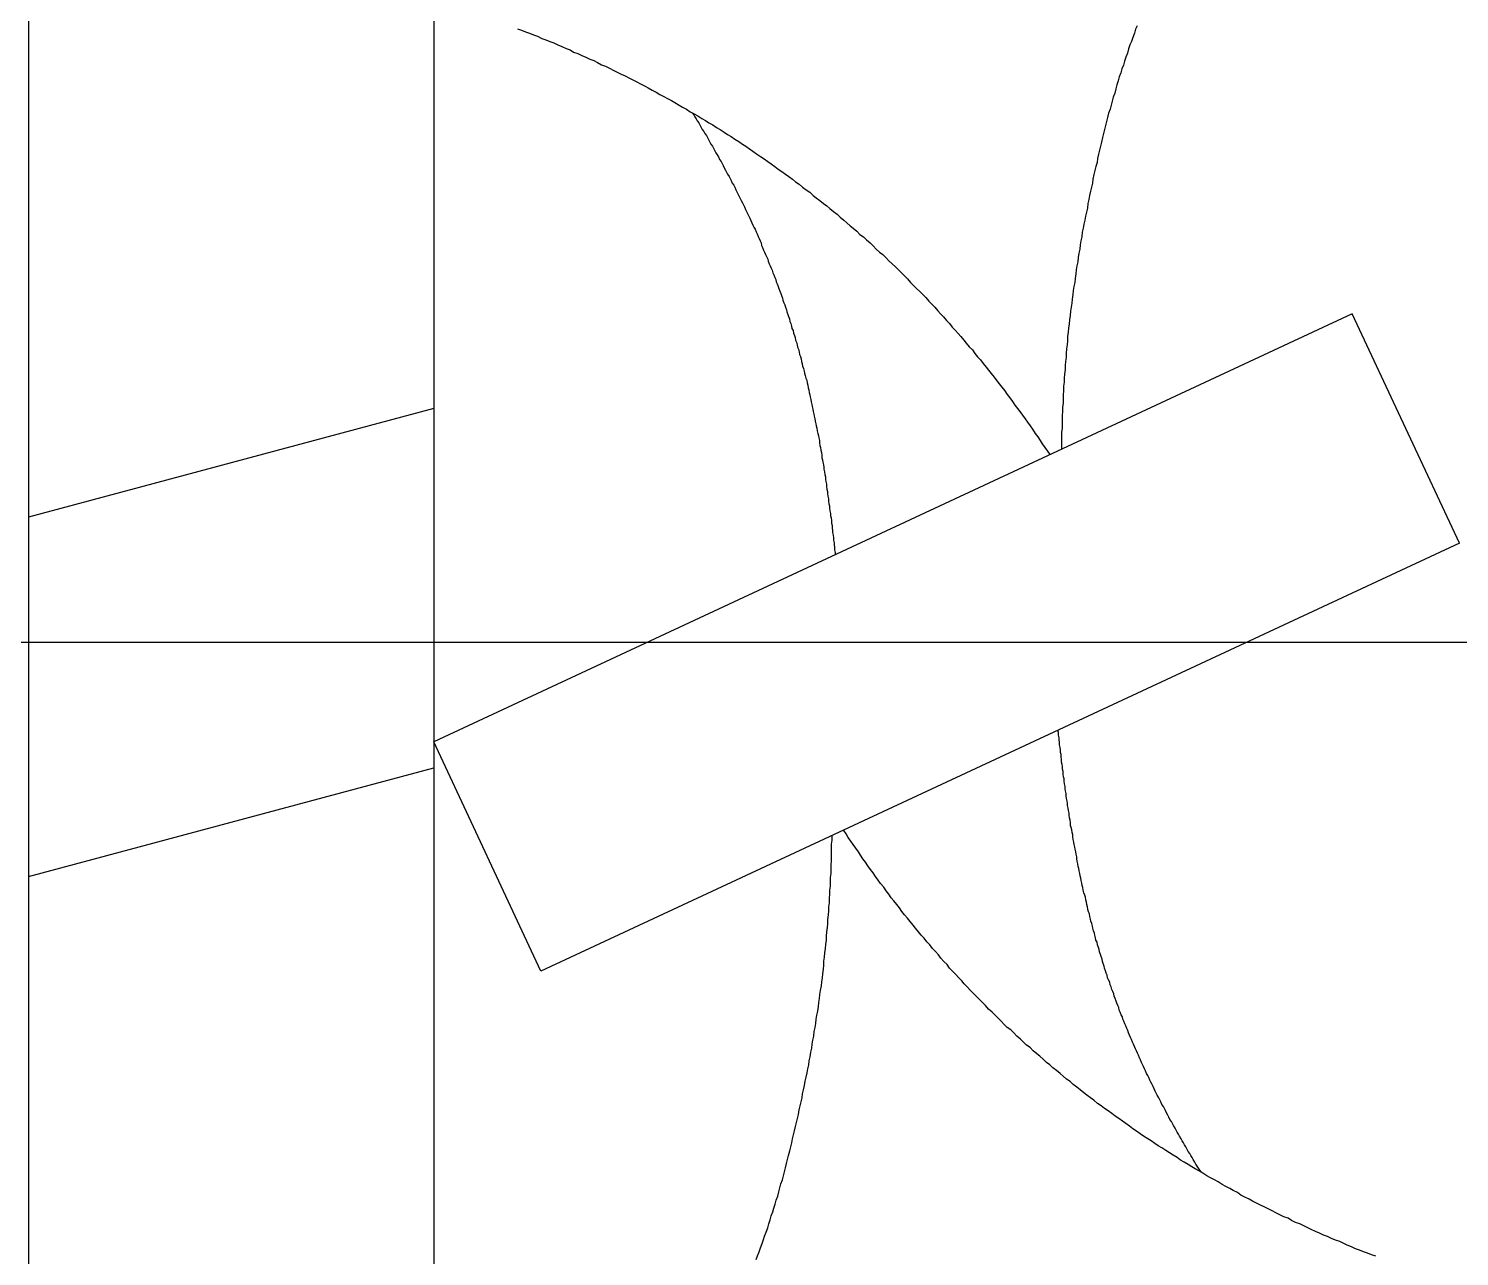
# Model space of a CAD drawing. Extents: x -609 to 199, y 159 to 558.
# Drawn here: x -440.597 to -437.773, y 352.349 to 354.773 of the extents above; entities that cross this region are included whole.
import ezdxf

# ---------------------------------------------------------------- set-up
doc = ezdxf.new("R2010")
doc.units = 0
doc.linetypes.add('CENTER', pattern=[12, 7.5, -1.5, 1.5, -1.5])
doc.linetypes.add('CONTINOUS', pattern=[0])
doc.layers.get('0').update_dxf_attribs({"linetype": 'CONTINUOUS'})
doc.layers.add('CENTER', color=1, linetype='CENTER')

msp = doc.modelspace()

# ---------------------------------------------------------------- linework, layer by layer
at = {"color": 7, "linetype": 'CONTINOUS'}
for p, q in [((-440.5967, 356.6611), (-440.5967, 350.4611)), ((-439.7967, 356.6611), (-439.7967, 350.4611)), ((-440.5967, 356.5611), (-440.5967, 350.5611)), ((-437.9841, 354.2103), (-439.7967, 353.365)), ((-437.7728, 353.7571), (-437.9841, 354.2103)), ((-439.7967, 354.023), (-440.5967, 353.8086)), ((-437.7728, 353.7571), (-439.5854, 352.9119)), ((-439.5854, 352.9119), (-439.7967, 353.365)), ((-440.5967, 353.0992), (-439.7967, 353.3136))]:
    msp.add_line(p, q, dxfattribs=at)
at = {"color": 7}
for points in [[(-439.632, 354.773, 0), (-439.624, 354.77, 0), (-439.616, 354.767, 0), (-439.608, 354.764, 0), (-439.6, 354.761, 0), (-439.592, 354.758, 0), (-439.584, 354.754, 0), (-439.576, 354.751, 0), (-439.568, 354.748, 0), (-439.56, 354.745, 0), (-439.552, 354.741, 0), (-439.544, 354.738, 0), (-439.536, 354.734, 0), (-439.528, 354.731, 0), (-439.521, 354.727, 0), (-439.513, 354.724, 0), (-439.505, 354.72, 0), (-439.497, 354.717, 0), (-439.489, 354.713, 0), (-439.481, 354.71, 0), (-439.474, 354.706, 0), (-439.466, 354.702, 0), (-439.458, 354.699, 0), (-439.45, 354.695, 0), (-439.443, 354.691, 0), (-439.435, 354.687, 0), (-439.427, 354.683, 0), (-439.419, 354.68, 0), (-439.412, 354.676, 0), (-439.404, 354.672, 0), (-439.396, 354.668, 0), (-439.389, 354.664, 0), (-439.381, 354.66, 0), (-439.374, 354.656, 0), (-439.366, 354.652, 0), (-439.358, 354.648, 0), (-439.351, 354.643, 0), (-439.343, 354.639, 0), (-439.336, 354.635, 0), (-439.328, 354.631, 0), (-439.321, 354.627, 0), (-439.313, 354.622, 0), (-439.306, 354.618, 0), (-439.298, 354.614, 0), (-439.291, 354.609, 0), (-439.283, 354.605, 0), (-439.276, 354.601, 0), (-439.268, 354.596, 0), (-439.261, 354.592, 0), (-439.254, 354.587, 0), (-439.246, 354.583, 0), (-439.239, 354.578, 0), (-439.232, 354.574, 0), (-439.224, 354.569, 0), (-439.217, 354.564, 0), (-439.21, 354.56, 0), (-439.203, 354.555, 0), (-439.195, 354.55, 0), (-439.188, 354.545, 0), (-439.181, 354.541, 0), (-439.174, 354.536, 0), (-439.167, 354.531, 0), (-439.16, 354.526, 0), (-439.152, 354.521, 0), (-439.145, 354.516, 0), (-439.138, 354.511, 0), (-439.131, 354.506, 0), (-439.124, 354.501, 0), (-439.117, 354.496, 0), (-439.11, 354.491, 0), (-439.103, 354.486, 0), (-439.096, 354.481, 0), (-439.089, 354.476, 0), (-439.083, 354.471, 0), (-439.076, 354.466, 0), (-439.069, 354.46, 0), (-439.062, 354.455, 0), (-439.055, 354.45, 0), (-439.048, 354.444, 0), (-439.042, 354.439, 0), (-439.035, 354.434, 0), (-439.028, 354.428, 0), (-439.021, 354.423, 0), (-439.015, 354.418, 0), (-439.008, 354.412, 0), (-439.001, 354.407, 0), (-438.995, 354.401, 0), (-438.988, 354.395, 0), (-438.982, 354.39, 0), (-438.975, 354.384, 0), (-438.969, 354.379, 0), (-438.962, 354.373, 0), (-438.956, 354.367, 0), (-438.949, 354.362, 0), (-438.943, 354.356, 0), (-438.936, 354.35, 0), (-438.93, 354.344, 0), (-438.924, 354.338, 0), (-438.917, 354.332, 0), (-438.911, 354.327, 0), (-438.905, 354.321, 0), (-438.899, 354.315, 0), (-438.892, 354.309, 0), (-438.886, 354.303, 0), (-438.88, 354.297, 0), (-438.874, 354.291, 0), (-438.868, 354.285, 0), (-438.862, 354.279, 0), (-438.856, 354.272, 0), (-438.85, 354.266, 0), (-438.844, 354.26, 0), (-438.838, 354.254, 0), (-438.832, 354.248, 0), (-438.826, 354.242, 0), (-438.82, 354.235, 0), (-438.814, 354.229, 0), (-438.808, 354.223, 0), (-438.802, 354.216, 0), (-438.797, 354.21, 0), (-438.791, 354.204, 0), (-438.785, 354.197, 0), (-438.779, 354.191, 0), (-438.774, 354.184, 0), (-438.768, 354.178, 0), (-438.762, 354.171, 0), (-438.757, 354.165, 0), (-438.751, 354.158, 0), (-438.746, 354.152, 0), (-438.74, 354.145, 0), (-438.734, 354.139, 0), (-438.729, 354.132, 0), (-438.724, 354.125, 0), (-438.718, 354.119, 0), (-438.713, 354.112, 0), (-438.707, 354.105, 0), (-438.702, 354.099, 0), (-438.697, 354.092, 0), (-438.691, 354.085, 0), (-438.686, 354.078, 0), (-438.681, 354.072, 0), (-438.676, 354.065, 0), (-438.67, 354.058, 0), (-438.665, 354.051, 0), (-438.66, 354.044, 0), (-438.655, 354.037, 0), (-438.65, 354.03, 0), (-438.645, 354.023, 0), (-438.64, 354.017, 0), (-438.635, 354.01, 0), (-438.63, 354.003, 0), (-438.625, 353.996, 0), (-438.62, 353.989, 0), (-438.615, 353.982, 0), (-438.61, 353.974, 0), (-438.605, 353.967, 0), (-438.6, 353.96, 0), (-438.596, 353.953, 0), (-438.591, 353.946, 0), (-438.586, 353.939, 0), (-438.581, 353.932, 0)], [(-438.409, 354.779, 0), (-438.412, 354.772, 0), (-438.414, 354.764, 0), (-438.417, 354.756, 0), (-438.42, 354.748, 0), (-438.423, 354.741, 0), (-438.426, 354.733, 0), (-438.428, 354.725, 0), (-438.431, 354.717, 0), (-438.434, 354.709, 0), (-438.436, 354.701, 0), (-438.439, 354.694, 0), (-438.441, 354.686, 0), (-438.444, 354.678, 0), (-438.446, 354.67, 0), (-438.449, 354.662, 0), (-438.451, 354.654, 0), (-438.453, 354.646, 0), (-438.456, 354.638, 0), (-438.458, 354.63, 0), (-438.46, 354.622, 0), (-438.462, 354.614, 0), (-438.465, 354.606, 0), (-438.467, 354.598, 0), (-438.469, 354.59, 0), (-438.471, 354.582, 0), (-438.473, 354.574, 0), (-438.475, 354.566, 0), (-438.477, 354.558, 0), (-438.479, 354.549, 0), (-438.481, 354.541, 0), (-438.483, 354.533, 0), (-438.485, 354.525, 0), (-438.487, 354.517, 0), (-438.488, 354.509, 0), (-438.49, 354.501, 0), (-438.492, 354.493, 0), (-438.494, 354.485, 0), (-438.496, 354.476, 0), (-438.497, 354.468, 0), (-438.499, 354.46, 0), (-438.501, 354.452, 0), (-438.503, 354.444, 0), (-438.504, 354.436, 0), (-438.506, 354.428, 0), (-438.507, 354.419, 0), (-438.509, 354.411, 0), (-438.511, 354.403, 0), (-438.512, 354.395, 0), (-438.514, 354.387, 0), (-438.515, 354.379, 0), (-438.517, 354.371, 0), (-438.518, 354.362, 0), (-438.52, 354.354, 0), (-438.521, 354.346, 0), (-438.522, 354.338, 0), (-438.524, 354.33, 0), (-438.525, 354.321, 0), (-438.526, 354.313, 0), (-438.528, 354.305, 0), (-438.529, 354.297, 0), (-438.53, 354.289, 0), (-438.531, 354.28, 0), (-438.532, 354.272, 0), (-438.534, 354.264, 0), (-438.535, 354.256, 0), (-438.536, 354.248, 0), (-438.537, 354.239, 0), (-438.538, 354.231, 0), (-438.539, 354.223, 0), (-438.54, 354.215, 0), (-438.541, 354.207, 0), (-438.542, 354.198, 0), (-438.543, 354.19, 0), (-438.544, 354.182, 0), (-438.545, 354.174, 0), (-438.546, 354.165, 0), (-438.546, 354.157, 0), (-438.547, 354.149, 0), (-438.548, 354.141, 0), (-438.549, 354.132, 0), (-438.549, 354.124, 0), (-438.55, 354.116, 0), (-438.551, 354.108, 0), (-438.551, 354.1, 0), (-438.552, 354.091, 0), (-438.553, 354.083, 0), (-438.553, 354.075, 0), (-438.554, 354.067, 0), (-438.554, 354.058, 0), (-438.555, 354.05, 0), (-438.555, 354.042, 0), (-438.555, 354.034, 0), (-438.556, 354.025, 0), (-438.556, 354.017, 0), (-438.557, 354.009, 0), (-438.557, 354, 0), (-438.557, 353.992, 0), (-438.557, 353.984, 0), (-438.558, 353.976, 0), (-438.558, 353.967, 0), (-438.558, 353.959, 0), (-438.558, 353.951, 0), (-438.558, 353.943, 0)], [(-439.287, 354.607, 0), (-439.284, 354.603, 0), (-439.282, 354.599, 0), (-439.279, 354.595, 0), (-439.277, 354.591, 0), (-439.274, 354.587, 0), (-439.272, 354.583, 0), (-439.269, 354.578, 0), (-439.267, 354.574, 0), (-439.264, 354.57, 0), (-439.262, 354.566, 0), (-439.259, 354.562, 0), (-439.257, 354.558, 0), (-439.254, 354.553, 0), (-439.252, 354.549, 0), (-439.25, 354.545, 0), (-439.247, 354.541, 0), (-439.245, 354.537, 0), (-439.242, 354.532, 0), (-439.24, 354.528, 0), (-439.238, 354.524, 0), (-439.235, 354.52, 0), (-439.233, 354.515, 0), (-439.23, 354.511, 0), (-439.228, 354.507, 0), (-439.226, 354.503, 0), (-439.224, 354.498, 0), (-439.221, 354.494, 0), (-439.219, 354.49, 0), (-439.217, 354.486, 0), (-439.214, 354.481, 0), (-439.212, 354.477, 0), (-439.21, 354.473, 0), (-439.208, 354.468, 0), (-439.205, 354.464, 0), (-439.203, 354.46, 0), (-439.201, 354.455, 0), (-439.199, 354.451, 0), (-439.197, 354.447, 0), (-439.194, 354.442, 0), (-439.192, 354.438, 0), (-439.19, 354.434, 0), (-439.188, 354.429, 0), (-439.186, 354.425, 0), (-439.184, 354.421, 0), (-439.182, 354.416, 0), (-439.18, 354.412, 0), (-439.177, 354.407, 0), (-439.175, 354.403, 0), (-439.173, 354.399, 0), (-439.171, 354.394, 0), (-439.169, 354.39, 0), (-439.167, 354.385, 0), (-439.165, 354.381, 0), (-439.163, 354.377, 0), (-439.161, 354.372, 0), (-439.159, 354.368, 0), (-439.157, 354.363, 0), (-439.155, 354.359, 0), (-439.153, 354.354, 0), (-439.151, 354.35, 0), (-439.15, 354.345, 0), (-439.148, 354.341, 0), (-439.146, 354.336, 0), (-439.144, 354.332, 0), (-439.142, 354.327, 0), (-439.14, 354.323, 0), (-439.138, 354.318, 0), (-439.137, 354.314, 0), (-439.135, 354.309, 0), (-439.133, 354.305, 0), (-439.131, 354.3, 0), (-439.129, 354.296, 0), (-439.128, 354.291, 0), (-439.126, 354.287, 0), (-439.124, 354.282, 0), (-439.122, 354.278, 0), (-439.121, 354.273, 0), (-439.119, 354.269, 0), (-439.117, 354.264, 0), (-439.116, 354.26, 0), (-439.114, 354.255, 0), (-439.112, 354.25, 0), (-439.111, 354.246, 0), (-439.109, 354.241, 0), (-439.108, 354.237, 0), (-439.106, 354.232, 0), (-439.104, 354.228, 0), (-439.103, 354.223, 0), (-439.101, 354.218, 0), (-439.1, 354.214, 0), (-439.098, 354.209, 0), (-439.097, 354.205, 0), (-439.095, 354.2, 0), (-439.094, 354.195, 0), (-439.092, 354.191, 0), (-439.091, 354.186, 0), (-439.09, 354.181, 0), (-439.088, 354.177, 0), (-439.087, 354.172, 0), (-439.085, 354.167, 0), (-439.084, 354.163, 0), (-439.083, 354.158, 0), (-439.081, 354.154, 0), (-439.08, 354.149, 0), (-439.079, 354.144, 0), (-439.077, 354.14, 0), (-439.076, 354.135, 0), (-439.075, 354.13, 0), (-439.073, 354.126, 0), (-439.072, 354.121, 0), (-439.071, 354.116, 0), (-439.07, 354.111, 0), (-439.069, 354.107, 0), (-439.067, 354.102, 0), (-439.066, 354.097, 0), (-439.065, 354.093, 0), (-439.064, 354.088, 0), (-439.063, 354.083, 0), (-439.061, 354.079, 0), (-439.06, 354.074, 0), (-439.059, 354.069, 0), (-439.058, 354.064, 0), (-439.057, 354.06, 0), (-439.056, 354.055, 0), (-439.055, 354.05, 0), (-439.054, 354.046, 0), (-439.053, 354.041, 0), (-439.052, 354.036, 0), (-439.051, 354.031, 0), (-439.05, 354.027, 0), (-439.049, 354.022, 0), (-439.048, 354.017, 0), (-439.047, 354.012, 0), (-439.046, 354.008, 0), (-439.045, 354.003, 0), (-439.044, 353.998, 0), (-439.043, 353.993, 0), (-439.042, 353.989, 0), (-439.041, 353.984, 0), (-439.04, 353.979, 0), (-439.039, 353.974, 0), (-439.038, 353.969, 0), (-439.037, 353.965, 0), (-439.036, 353.96, 0), (-439.036, 353.955, 0), (-439.035, 353.95, 0), (-439.034, 353.946, 0), (-439.033, 353.941, 0), (-439.032, 353.936, 0), (-439.031, 353.931, 0), (-439.031, 353.926, 0), (-439.03, 353.922, 0), (-439.029, 353.917, 0), (-439.028, 353.912, 0), (-439.027, 353.907, 0), (-439.027, 353.903, 0), (-439.026, 353.898, 0), (-439.025, 353.893, 0), (-439.024, 353.888, 0), (-439.024, 353.883, 0), (-439.023, 353.879, 0), (-439.022, 353.874, 0), (-439.022, 353.869, 0), (-439.021, 353.864, 0), (-439.02, 353.859, 0), (-439.02, 353.855, 0), (-439.019, 353.85, 0), (-439.018, 353.845, 0), (-439.018, 353.84, 0), (-439.017, 353.835, 0), (-439.016, 353.831, 0), (-439.016, 353.826, 0), (-439.015, 353.821, 0), (-439.014, 353.816, 0), (-439.014, 353.811, 0), (-439.013, 353.807, 0), (-439.012, 353.802, 0), (-439.012, 353.797, 0), (-439.011, 353.792, 0), (-439.011, 353.787, 0), (-439.01, 353.782, 0), (-439.01, 353.778, 0), (-439.009, 353.773, 0), (-439.008, 353.768, 0), (-439.008, 353.763, 0), (-439.007, 353.758, 0), (-439.007, 353.754, 0), (-439.006, 353.749, 0), (-439.006, 353.744, 0), (-439.005, 353.739, 0), (-439.005, 353.734, 0)], [(-438.282, 352.515, 0), (-438.285, 352.519, 0), (-438.288, 352.523, 0), (-438.29, 352.527, 0), (-438.293, 352.531, 0), (-438.295, 352.535, 0), (-438.298, 352.54, 0), (-438.3, 352.544, 0), (-438.303, 352.548, 0), (-438.305, 352.552, 0), (-438.308, 352.556, 0), (-438.31, 352.56, 0), (-438.313, 352.565, 0), (-438.315, 352.569, 0), (-438.317, 352.573, 0), (-438.32, 352.577, 0), (-438.322, 352.581, 0), (-438.325, 352.586, 0), (-438.327, 352.59, 0), (-438.33, 352.594, 0), (-438.332, 352.598, 0), (-438.334, 352.602, 0), (-438.337, 352.607, 0), (-438.339, 352.611, 0), (-438.341, 352.615, 0), (-438.344, 352.619, 0), (-438.346, 352.624, 0), (-438.348, 352.628, 0), (-438.351, 352.632, 0), (-438.353, 352.637, 0), (-438.355, 352.641, 0), (-438.357, 352.645, 0), (-438.36, 352.649, 0), (-438.362, 352.654, 0), (-438.364, 352.658, 0), (-438.366, 352.662, 0), (-438.369, 352.667, 0), (-438.371, 352.671, 0), (-438.373, 352.675, 0), (-438.375, 352.68, 0), (-438.377, 352.684, 0), (-438.379, 352.688, 0), (-438.382, 352.693, 0), (-438.384, 352.697, 0), (-438.386, 352.702, 0), (-438.388, 352.706, 0), (-438.39, 352.71, 0), (-438.392, 352.715, 0), (-438.394, 352.719, 0), (-438.396, 352.724, 0), (-438.398, 352.728, 0), (-438.4, 352.732, 0), (-438.402, 352.737, 0), (-438.404, 352.741, 0), (-438.406, 352.746, 0), (-438.408, 352.75, 0), (-438.41, 352.755, 0), (-438.412, 352.759, 0), (-438.414, 352.763, 0), (-438.416, 352.768, 0), (-438.418, 352.772, 0), (-438.42, 352.777, 0), (-438.422, 352.781, 0), (-438.424, 352.786, 0), (-438.426, 352.79, 0), (-438.427, 352.795, 0), (-438.429, 352.799, 0), (-438.431, 352.804, 0), (-438.433, 352.808, 0), (-438.435, 352.813, 0), (-438.437, 352.817, 0), (-438.438, 352.822, 0), (-438.44, 352.826, 0), (-438.442, 352.831, 0), (-438.444, 352.835, 0), (-438.445, 352.84, 0), (-438.447, 352.844, 0), (-438.449, 352.849, 0), (-438.45, 352.853, 0), (-438.452, 352.858, 0), (-438.454, 352.863, 0), (-438.455, 352.867, 0), (-438.457, 352.872, 0), (-438.459, 352.876, 0), (-438.46, 352.881, 0), (-438.462, 352.885, 0), (-438.463, 352.89, 0), (-438.465, 352.895, 0), (-438.467, 352.899, 0), (-438.468, 352.904, 0), (-438.47, 352.908, 0), (-438.471, 352.913, 0), (-438.473, 352.918, 0), (-438.474, 352.922, 0), (-438.476, 352.927, 0), (-438.477, 352.931, 0), (-438.478, 352.936, 0), (-438.48, 352.941, 0), (-438.481, 352.945, 0), (-438.483, 352.95, 0), (-438.484, 352.955, 0), (-438.485, 352.959, 0), (-438.487, 352.964, 0), (-438.488, 352.969, 0), (-438.49, 352.973, 0), (-438.491, 352.978, 0), (-438.492, 352.983, 0), (-438.493, 352.987, 0), (-438.495, 352.992, 0), (-438.496, 352.997, 0), (-438.497, 353.001, 0), (-438.498, 353.006, 0), (-438.5, 353.011, 0), (-438.501, 353.015, 0), (-438.502, 353.02, 0), (-438.503, 353.025, 0), (-438.505, 353.029, 0), (-438.506, 353.034, 0), (-438.507, 353.039, 0), (-438.508, 353.044, 0), (-438.509, 353.048, 0), (-438.51, 353.053, 0), (-438.511, 353.058, 0), (-438.512, 353.062, 0), (-438.514, 353.067, 0), (-438.515, 353.072, 0), (-438.516, 353.077, 0), (-438.517, 353.081, 0), (-438.518, 353.086, 0), (-438.519, 353.091, 0), (-438.52, 353.096, 0), (-438.521, 353.1, 0), (-438.522, 353.105, 0), (-438.523, 353.11, 0), (-438.524, 353.115, 0), (-438.525, 353.119, 0), (-438.526, 353.124, 0), (-438.527, 353.129, 0), (-438.528, 353.134, 0), (-438.528, 353.138, 0), (-438.529, 353.143, 0), (-438.53, 353.148, 0), (-438.531, 353.153, 0), (-438.532, 353.157, 0), (-438.533, 353.162, 0), (-438.534, 353.167, 0), (-438.535, 353.172, 0), (-438.536, 353.177, 0), (-438.536, 353.181, 0), (-438.537, 353.186, 0), (-438.538, 353.191, 0), (-438.539, 353.196, 0), (-438.54, 353.2, 0), (-438.54, 353.205, 0), (-438.541, 353.21, 0), (-438.542, 353.215, 0), (-438.543, 353.22, 0), (-438.543, 353.224, 0), (-438.544, 353.229, 0), (-438.545, 353.234, 0), (-438.546, 353.239, 0), (-438.546, 353.244, 0), (-438.547, 353.248, 0), (-438.548, 353.253, 0), (-438.549, 353.258, 0), (-438.549, 353.263, 0), (-438.55, 353.268, 0), (-438.551, 353.272, 0), (-438.551, 353.277, 0), (-438.552, 353.282, 0), (-438.553, 353.287, 0), (-438.553, 353.292, 0), (-438.554, 353.296, 0), (-438.555, 353.301, 0), (-438.555, 353.306, 0), (-438.556, 353.311, 0), (-438.556, 353.316, 0), (-438.557, 353.32, 0), (-438.558, 353.325, 0), (-438.558, 353.33, 0), (-438.559, 353.335, 0), (-438.559, 353.34, 0), (-438.56, 353.344, 0), (-438.56, 353.349, 0), (-438.561, 353.354, 0), (-438.562, 353.359, 0), (-438.562, 353.364, 0), (-438.563, 353.369, 0), (-438.563, 353.373, 0), (-438.564, 353.378, 0), (-438.564, 353.383, 0), (-438.565, 353.388, 0)], [(-437.938, 352.349, 0), (-437.946, 352.352, 0), (-437.954, 352.355, 0), (-437.962, 352.358, 0), (-437.97, 352.361, 0), (-437.978, 352.364, 0), (-437.986, 352.368, 0), (-437.994, 352.371, 0), (-438.001, 352.374, 0), (-438.009, 352.378, 0), (-438.017, 352.381, 0), (-438.025, 352.384, 0), (-438.033, 352.388, 0), (-438.041, 352.391, 0), (-438.049, 352.395, 0), (-438.057, 352.398, 0), (-438.065, 352.402, 0), (-438.072, 352.405, 0), (-438.08, 352.409, 0), (-438.088, 352.413, 0), (-438.096, 352.416, 0), (-438.104, 352.42, 0), (-438.111, 352.424, 0), (-438.119, 352.427, 0), (-438.127, 352.431, 0), (-438.135, 352.435, 0), (-438.142, 352.439, 0), (-438.15, 352.443, 0), (-438.158, 352.447, 0), (-438.165, 352.45, 0), (-438.173, 352.454, 0), (-438.181, 352.458, 0), (-438.188, 352.462, 0), (-438.196, 352.466, 0), (-438.204, 352.47, 0), (-438.211, 352.475, 0), (-438.219, 352.479, 0), (-438.226, 352.483, 0), (-438.234, 352.487, 0), (-438.241, 352.491, 0), (-438.249, 352.496, 0), (-438.256, 352.5, 0), (-438.264, 352.504, 0), (-438.271, 352.508, 0), (-438.279, 352.513, 0), (-438.286, 352.517, 0), (-438.294, 352.522, 0), (-438.301, 352.526, 0), (-438.308, 352.53, 0), (-438.316, 352.535, 0), (-438.323, 352.539, 0), (-438.33, 352.544, 0), (-438.338, 352.549, 0), (-438.345, 352.553, 0), (-438.352, 352.558, 0), (-438.36, 352.563, 0), (-438.367, 352.567, 0), (-438.374, 352.572, 0), (-438.381, 352.577, 0), (-438.388, 352.581, 0), (-438.396, 352.586, 0), (-438.403, 352.591, 0), (-438.41, 352.596, 0), (-438.417, 352.601, 0), (-438.424, 352.606, 0), (-438.431, 352.611, 0), (-438.438, 352.616, 0), (-438.445, 352.621, 0), (-438.452, 352.626, 0), (-438.459, 352.631, 0), (-438.466, 352.636, 0), (-438.473, 352.641, 0), (-438.48, 352.646, 0), (-438.487, 352.651, 0), (-438.494, 352.657, 0), (-438.501, 352.662, 0), (-438.508, 352.667, 0), (-438.514, 352.672, 0), (-438.521, 352.678, 0), (-438.528, 352.683, 0), (-438.535, 352.688, 0), (-438.541, 352.694, 0), (-438.548, 352.699, 0), (-438.555, 352.705, 0), (-438.561, 352.71, 0), (-438.568, 352.716, 0), (-438.575, 352.721, 0), (-438.581, 352.727, 0), (-438.588, 352.732, 0), (-438.594, 352.738, 0), (-438.601, 352.744, 0), (-438.607, 352.749, 0), (-438.614, 352.755, 0), (-438.62, 352.761, 0), (-438.627, 352.766, 0), (-438.633, 352.772, 0), (-438.639, 352.778, 0), (-438.646, 352.784, 0), (-438.652, 352.79, 0), (-438.658, 352.796, 0), (-438.665, 352.801, 0), (-438.671, 352.807, 0), (-438.677, 352.813, 0), (-438.683, 352.819, 0), (-438.689, 352.825, 0), (-438.695, 352.831, 0), (-438.702, 352.837, 0), (-438.708, 352.844, 0), (-438.714, 352.85, 0), (-438.72, 352.856, 0), (-438.726, 352.862, 0), (-438.732, 352.868, 0), (-438.738, 352.874, 0), (-438.744, 352.881, 0), (-438.75, 352.887, 0), (-438.755, 352.893, 0), (-438.761, 352.899, 0), (-438.767, 352.906, 0), (-438.773, 352.912, 0), (-438.779, 352.918, 0), (-438.784, 352.925, 0), (-438.79, 352.931, 0), (-438.796, 352.938, 0), (-438.801, 352.944, 0), (-438.807, 352.951, 0), (-438.813, 352.957, 0), (-438.818, 352.964, 0), (-438.824, 352.97, 0), (-438.829, 352.977, 0), (-438.835, 352.983, 0), (-438.84, 352.99, 0), (-438.846, 352.997, 0), (-438.851, 353.003, 0), (-438.857, 353.01, 0), (-438.862, 353.017, 0), (-438.868, 353.023, 0), (-438.873, 353.03, 0), (-438.878, 353.037, 0), (-438.883, 353.044, 0), (-438.889, 353.051, 0), (-438.894, 353.057, 0), (-438.899, 353.064, 0), (-438.904, 353.071, 0), (-438.909, 353.078, 0), (-438.915, 353.085, 0), (-438.92, 353.092, 0), (-438.925, 353.099, 0), (-438.93, 353.106, 0), (-438.935, 353.113, 0), (-438.94, 353.12, 0), (-438.945, 353.127, 0), (-438.95, 353.134, 0), (-438.955, 353.141, 0), (-438.959, 353.148, 0), (-438.964, 353.155, 0), (-438.969, 353.162, 0), (-438.974, 353.169, 0), (-438.979, 353.176, 0), (-438.983, 353.183, 0), (-438.988, 353.19, 0)], [(-439.161, 352.343, 0), (-439.158, 352.35, 0), (-439.155, 352.358, 0), (-439.152, 352.366, 0), (-439.149, 352.374, 0), (-439.146, 352.382, 0), (-439.144, 352.389, 0), (-439.141, 352.397, 0), (-439.138, 352.405, 0), (-439.136, 352.413, 0), (-439.133, 352.421, 0), (-439.131, 352.429, 0), (-439.128, 352.437, 0), (-439.126, 352.444, 0), (-439.123, 352.452, 0), (-439.121, 352.46, 0), (-439.118, 352.468, 0), (-439.116, 352.476, 0), (-439.114, 352.484, 0), (-439.112, 352.492, 0), (-439.109, 352.5, 0), (-439.107, 352.508, 0), (-439.105, 352.516, 0), (-439.103, 352.524, 0), (-439.101, 352.532, 0), (-439.099, 352.54, 0), (-439.097, 352.548, 0), (-439.094, 352.557, 0), (-439.092, 352.565, 0), (-439.09, 352.573, 0), (-439.089, 352.581, 0), (-439.087, 352.589, 0), (-439.085, 352.597, 0), (-439.083, 352.605, 0), (-439.081, 352.613, 0), (-439.079, 352.621, 0), (-439.077, 352.629, 0), (-439.076, 352.638, 0), (-439.074, 352.646, 0), (-439.072, 352.654, 0), (-439.07, 352.662, 0), (-439.069, 352.67, 0), (-439.067, 352.678, 0), (-439.065, 352.686, 0), (-439.064, 352.695, 0), (-439.062, 352.703, 0), (-439.06, 352.711, 0), (-439.059, 352.719, 0), (-439.057, 352.727, 0), (-439.056, 352.735, 0), (-439.054, 352.743, 0), (-439.053, 352.752, 0), (-439.051, 352.76, 0), (-439.05, 352.768, 0), (-439.049, 352.776, 0), (-439.047, 352.784, 0), (-439.046, 352.793, 0), (-439.044, 352.801, 0), (-439.043, 352.809, 0), (-439.042, 352.817, 0), (-439.041, 352.825, 0), (-439.039, 352.833, 0), (-439.038, 352.842, 0), (-439.037, 352.85, 0), (-439.036, 352.858, 0), (-439.035, 352.866, 0), (-439.034, 352.874, 0), (-439.032, 352.883, 0), (-439.031, 352.891, 0), (-439.03, 352.899, 0), (-439.029, 352.907, 0), (-439.028, 352.916, 0), (-439.027, 352.924, 0), (-439.027, 352.932, 0), (-439.026, 352.94, 0), (-439.025, 352.948, 0), (-439.024, 352.957, 0), (-439.023, 352.965, 0), (-439.022, 352.973, 0), (-439.022, 352.981, 0), (-439.021, 352.99, 0), (-439.02, 352.998, 0), (-439.019, 353.006, 0), (-439.019, 353.014, 0), (-439.018, 353.023, 0), (-439.017, 353.031, 0), (-439.017, 353.039, 0), (-439.016, 353.047, 0), (-439.016, 353.056, 0), (-439.015, 353.064, 0), (-439.015, 353.072, 0), (-439.014, 353.08, 0), (-439.014, 353.089, 0), (-439.014, 353.097, 0), (-439.013, 353.105, 0), (-439.013, 353.113, 0), (-439.013, 353.122, 0), (-439.012, 353.13, 0), (-439.012, 353.138, 0), (-439.012, 353.146, 0), (-439.012, 353.155, 0), (-439.012, 353.163, 0), (-439.011, 353.171, 0), (-439.011, 353.18, 0)]]:
    msp.add_polyline3d(points, dxfattribs=at)
at = {"layer": 'CENTER', "color": 1, "linetype": 'CENTER'}
msp.add_line((-435.4334, 353.5611), (-443.5423, 353.5611), dxfattribs=at)

doc.saveas('drawing.dxf')
